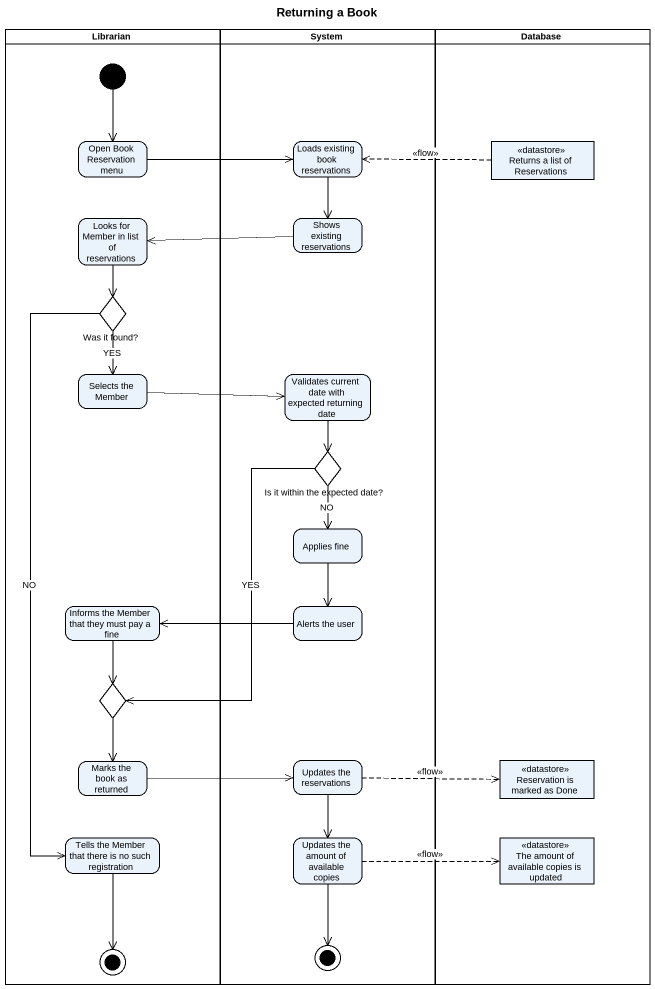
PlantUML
@startuml
title Returning a Book
hide empty description
state Librarian <<partition>> {
  state "Open Book Reservation menu" as Open_Book_Reservation_menu
  state "Looks for Member in list of reservations" as Looks_for_Member_in_list_of
  state "Was it found?" as Was_it_found <<choice>>
  state "Selects the Member" as Selects_the_Member
  state "Informs the Member that they must pay a fine" as Informs_the_Member_that
  state choice1 <<choice>>
  state "Marks the book as returned" as Marks_the_book_as_returned
  state "Tells the Member that there is no such registration" as Tells_the_Member_that_there
  [*] --> Open_Book_Reservation_menu
  Tells_the_Member_that_there --> [*]
}
state System <<partition>> {
  state "Loads existing book reservations" as Loads_existing_book
  state "Shows existing reservations" as Shows_existing_reservations
  state "Validates current date with expected returning date" as Validates_current_date_with
  state "Is it within the expected date?" as Is_it_within_the_expected <<choice>>
  state "Applies fine" as Applies_fine
  state "Alerts the user" as Alerts_the_user
  state "Updates the reservations" as Updates_the_reservations
  state "Updates the amount of available copies" as Updates_the_amount_of
  Updates_the_amount_of --> [*]
}
state "Database" as Database_ <<partition>> {
  state "Returns a list of Reservations" as Returns_a_list_of <<datastore>>
  state "Reservation is marked as Done" as Reservation_is_marked_as <<datastore>>
  state "The amount of available copies is updated" as The_amount_of_available <<datastore>>
}
Open_Book_Reservation_menu -right-> Loads_existing_book
Loads_existing_book --> Shows_existing_reservations
Returns_a_list_of -left[dashed]-> Loads_existing_book : <<flow>>
Looks_for_Member_in_list_of --> Was_it_found
Shows_existing_reservations -left-> Looks_for_Member_in_list_of
Was_it_found --> Selects_the_Member : YES
Was_it_found --> Tells_the_Member_that_there : NO
Selects_the_Member -right-> Validates_current_date_with
Validates_current_date_with --> Is_it_within_the_expected
Is_it_within_the_expected --> Applies_fine : NO
Is_it_within_the_expected --> choice1 : YES
Applies_fine --> Alerts_the_user
Informs_the_Member_that --> choice1
Alerts_the_user -left-> Informs_the_Member_that
choice1 --> Marks_the_book_as_returned
Marks_the_book_as_returned -right-> Updates_the_reservations
Updates_the_reservations -right[dashed]-> Reservation_is_marked_as : <<flow>>
Updates_the_reservations --> Updates_the_amount_of
Updates_the_amount_of -right[dashed]-> The_amount_of_available : <<flow>>
@enduml
